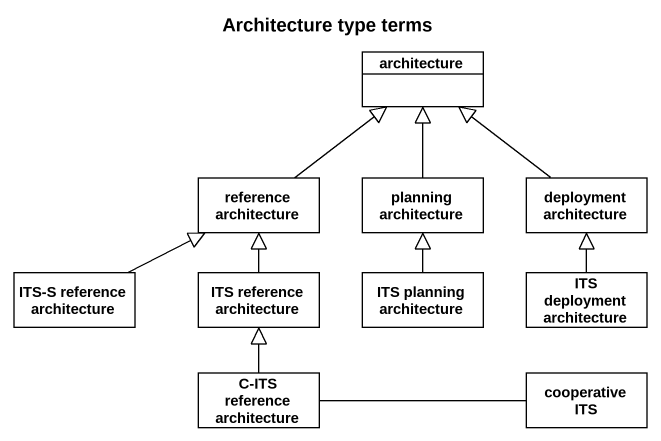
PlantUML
@startuml
title Architecture type terms
hide circle
hide empty members
class architecture
class "reference architecture" as reference_architecture
class "planning architecture" as planning_architecture
class "deployment architecture" as deployment_architecture
class "ITS-S reference architecture" as ITS_S_reference_architecture
class "ITS reference architecture" as ITS_reference_architecture
class "ITS planning architecture" as ITS_planning_architecture
class "ITS deployment architecture" as ITS_deployment_architecture
class "C-ITS reference architecture" as C_ITS_reference_architecture
class "cooperative ITS" as cooperative_ITS
reference_architecture -up-|> architecture
planning_architecture -up-|> architecture
deployment_architecture -up-|> architecture
ITS_S_reference_architecture -right-|> reference_architecture
ITS_reference_architecture -up-|> reference_architecture
ITS_planning_architecture -up-|> planning_architecture
ITS_deployment_architecture -up-|> deployment_architecture
C_ITS_reference_architecture -up-|> ITS_reference_architecture
C_ITS_reference_architecture -right- cooperative_ITS
@enduml
